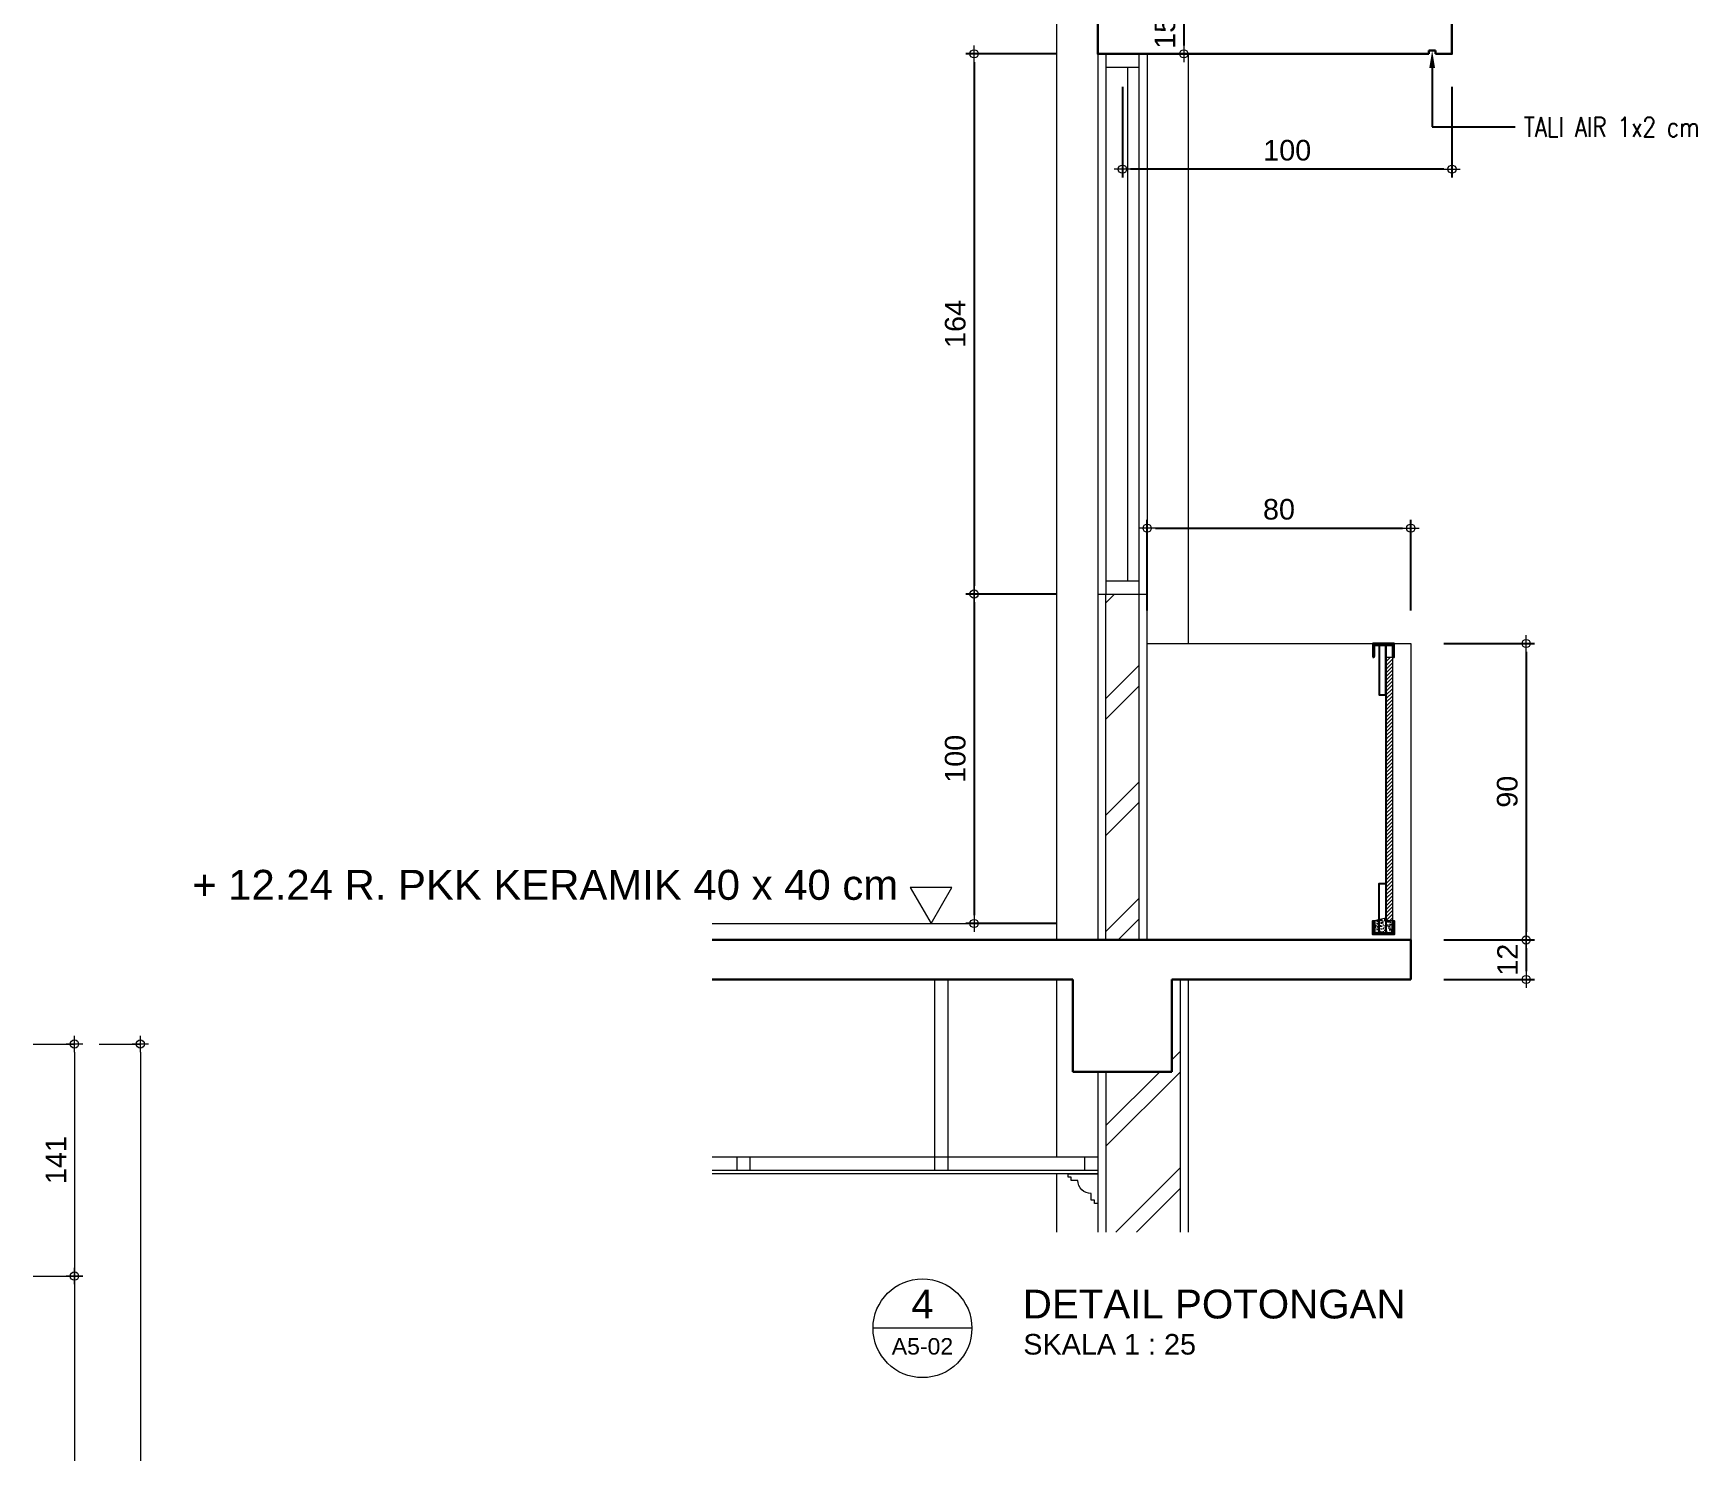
# Model space of a CAD drawing. Header units: millimetres. Extents: x -11 to 1625, y -267 to 180.
# Drawn here: x 1121.62 to 1141.81, y 86.5 to 103.73 of the extents above; entities that cross this region are included whole.
import ezdxf
from ezdxf import colors
from ezdxf.entities.mleader import LeaderData, LeaderLine
from ezdxf.enums import TextEntityAlignment as Align
from ezdxf.math import Vec2, Vec3

# ---------------------------------------------------------------- set-up
doc = ezdxf.new("R2010")
doc.units = ezdxf.units.MM
for name, color, linetype, lineweight in [('ars', 11, 'Continuous', 5), ('ARS DIN', 31, 'Continuous', 5), ('blk', 1, 'Continuous', 30), ('dinding', 5, 'Continuous', 15), ('kus', 63, 'Continuous', 15), ('lan', 7, 'Continuous', 15), ('not', 7, 'Continuous', 20), ('pla', 213, 'Continuous', 15), ('tem', 5, 'Continuous', 20), ('TEXT KETERANGAN', 7, 'Continuous', 9), ('u', 6, 'Continuous', 20)]:
    doc.layers.add(name, color=color, linetype=linetype, lineweight=lineweight)
doc.layers.add('BESI', color=10, linetype='Continuous')
doc.styles.add('ATTR', font='romans.shx', dxfattribs={"width": 0.8, "height": 1.735066})
doc.styles.add('S', font='SIMPLEX', dxfattribs={"width": 1.1})
doc.styles.get("Standard").update_dxf_attribs({"font": 'ARIALUNI.TTF'})
doc.dimstyles.new('SK 50', dxfattribs={"dimtxt": 0.25, "dimasz": 0.1, "dimexe": 0, "dimexo": 0, "dimgap": 0.1, "dimtad": 1, "dimdec": 0, "dimlfac": 50, "dimzin": 12, "dimdsep": 46, "dimtxsty": 'Standard', "dimblk": 'BULAT', "dimcen": 0.1, "dimclrd": 256, "dimclre": 256, "dimclrt": 256, "dimadec": 0, "dimazin": 3, "dimtfac": 1, "dimtdec": 0, "dimtofl": 0, "dimtmove": 0, "dimatfit": 3, "dimldrblk": 'BULAT', "dimfxl": 0, "dimtolj": 1, "dimtzin": 0, "dimlwd": -1, "dimlwe": -1, "dimarcsym": 0})
doc.dimstyles.new('SK-25', dxfattribs={"dimtxt": 0.25, "dimasz": 0.1, "dimexe": 0.1, "dimexo": 0, "dimgap": 0.1, "dimtad": 1, "dimdec": 0, "dimlfac": 25, "dimzin": 12, "dimdsep": 46, "dimtxsty": 'Standard', "dimblk": 'BULAT', "dimcen": 0.1, "dimclrd": 256, "dimadec": 0, "dimazin": 3, "dimtfac": 1, "dimtdec": 0, "dimtofl": 0, "dimtmove": 0, "dimatfit": 3, "dimldrblk": 'BULAT', "dimfxl": 0, "dimtolj": 1, "dimtzin": 0, "dimarcsym": 0})

# ---------------------------------------------------------------- blocks, each defined once
blk = doc.blocks.new('BULAT')
for p, q in [((-1, 0), (1, 0)), ((0, -1), (0, 1))]:
    blk.add_line(p, q)
blk.add_circle((0, 0), 0.5)
blk = doc.blocks.new('*D1541')
at = {"layer": 'Defpoints', "color": 0, "ltscale": 0.15}
for p in [(1121.619, 88.633), (1121.619, 81.813), (1122.119, 81.813)]:
    blk.add_point(p, dxfattribs=at)
at = {"layer": 'u', "ltscale": 0.15}
for p, q in [((1121.619, 88.633), (1122.119, 88.633)), ((1122.119, 88.533), (1122.119, 81.913)), ((1121.619, 81.813), (1122.119, 81.813))]:
    blk.add_line(p, q, dxfattribs=at)
at = {"layer": 'u', "ltscale": 0.15, "xscale": 0.1, "yscale": 0.1, "zscale": 0.1}
for p, rotation in [((1122.119, 88.633), 90), ((1122.119, 81.813), 270)]:
    blk.add_blockref('BULAT', p, dxfattribs=dict(at, rotation=rotation))
at = {"layer": 'u', "ltscale": 0.15, "insert": (1121.892, 85.223), "char_height": 0.25, "attachment_point": 5, "rotation": 90}
blk.add_mtext('\\A1;341', dxfattribs=at)
blk = doc.blocks.new('*D1550')
at = {"layer": 'Defpoints', "color": 0, "ltscale": 0.15}
for p in [(1121.619, 91.451), (1121.619, 88.633), (1122.119, 88.633)]:
    blk.add_point(p, dxfattribs=at)
at = {"layer": 'u', "ltscale": 0.15}
for p, q in [((1121.619, 91.451), (1122.119, 91.451)), ((1122.119, 91.351), (1122.119, 88.733)), ((1121.619, 88.633), (1122.119, 88.633))]:
    blk.add_line(p, q, dxfattribs=at)
at = {"layer": 'u', "ltscale": 0.15, "xscale": 0.1, "yscale": 0.1, "zscale": 0.1}
for p, rotation in [((1122.119, 91.451), 90), ((1122.119, 88.633), 270)]:
    blk.add_blockref('BULAT', p, dxfattribs=dict(at, rotation=rotation))
at = {"layer": 'u', "ltscale": 0.15, "insert": (1121.894, 90.042), "char_height": 0.25, "attachment_point": 5, "rotation": 90}
blk.add_mtext('\\A1;141', dxfattribs=at)
blk = doc.blocks.new('*D1551')
at = {"layer": 'Defpoints', "color": 0, "ltscale": 0.15}
for p in [(1122.419, 91.451), (1122.419, 71.933), (1122.919, 71.933)]:
    blk.add_point(p, dxfattribs=at)
at = {"layer": 'u', "ltscale": 0.15}
for p, q in [((1122.419, 91.451), (1122.919, 91.451)), ((1122.919, 91.351), (1122.919, 72.033)), ((1122.419, 71.933), (1122.919, 71.933))]:
    blk.add_line(p, q, dxfattribs=at)
at = {"layer": 'u', "ltscale": 0.15, "xscale": 0.1, "yscale": 0.1, "zscale": 0.1}
for p, rotation in [((1122.919, 91.451), 90), ((1122.919, 71.933), 270)]:
    blk.add_blockref('BULAT', p, dxfattribs=dict(at, rotation=rotation))
at = {"layer": 'u', "ltscale": 0.15, "insert": (1122.692, 81.692), "char_height": 0.25, "attachment_point": 5, "rotation": 90}
blk.add_mtext('\\A1;976', dxfattribs=at)
blk = doc.blocks.new('PEIL')
blk.add_lwpolyline([(-0.188, 0.325), (0.188, 0.325), (0, 0)], close=True)
at = {"style": 'S', "width": 1.1, "flags": 4}
blk.add_attdef('CAT', (0.265, 0.036), '', height=0.2, dxfattribs=at)
blk = doc.blocks.new('*D3233')
at = {"layer": 'Defpoints', "color": 0, "ltscale": 0.15}
for p in [(1138.339, 97.715), (1135.139, 96.715), (1138.339, 96.715)]:
    blk.add_point(p, dxfattribs=at)
at = {"layer": 'u', "color": 0, "lineweight": -2, "ltscale": 0.15}
for p, q in [((1135.139, 96.715), (1135.139, 97.815)), ((1138.339, 96.715), (1138.339, 97.815))]:
    blk.add_line(p, q, dxfattribs=at)
at = {"layer": 'u', "lineweight": -2, "ltscale": 0.15}
blk.add_line((1135.239, 97.715), (1138.239, 97.715), dxfattribs=at)
at = {"layer": 'u', "lineweight": -2, "ltscale": 0.15, "xscale": 0.1, "yscale": 0.1, "zscale": 0.1, "rotation": 180}
blk.add_blockref('BULAT', (1135.139, 97.715), dxfattribs=at)
at = {"layer": 'u', "lineweight": -2, "ltscale": 0.15, "xscale": 0.1, "yscale": 0.1, "zscale": 0.1}
blk.add_blockref('BULAT', (1138.339, 97.715), dxfattribs=at)
at = {"layer": 'u', "color": 0, "ltscale": 0.15, "insert": (1136.739, 97.943), "char_height": 0.25, "attachment_point": 5}
blk.add_mtext('\\A1;80', dxfattribs=at)
blk = doc.blocks.new('*D3234')
at = {"layer": 'Defpoints', "color": 0, "ltscale": 0.15}
for p in [(1134.039, 96.915), (1133.039, 92.915), (1134.039, 92.915)]:
    blk.add_point(p, dxfattribs=at)
at = {"layer": 'u', "color": 0, "lineweight": -2, "ltscale": 0.15}
for p, q in [((1134.039, 96.915), (1132.939, 96.915)), ((1134.039, 92.915), (1132.939, 92.915))]:
    blk.add_line(p, q, dxfattribs=at)
at = {"layer": 'u', "lineweight": -2, "ltscale": 0.15}
blk.add_line((1133.039, 96.815), (1133.039, 93.015), dxfattribs=at)
at = {"layer": 'u', "lineweight": -2, "ltscale": 0.15, "xscale": 0.1, "yscale": 0.1, "zscale": 0.1}
for p, rotation in [((1133.039, 96.915), 90), ((1133.039, 92.915), 270)]:
    blk.add_blockref('BULAT', p, dxfattribs=dict(at, rotation=rotation))
at = {"layer": 'u', "color": 0, "ltscale": 0.15, "insert": (1132.811, 94.915), "char_height": 0.25, "attachment_point": 5, "rotation": 90}
blk.add_mtext('\\A1;100', dxfattribs=at)
blk = doc.blocks.new('*D3235')
at = {"layer": 'Defpoints', "color": 0, "ltscale": 0.15}
for p in [(1134.039, 103.475), (1133.039, 96.915), (1134.039, 96.915)]:
    blk.add_point(p, dxfattribs=at)
at = {"layer": 'u', "color": 0, "lineweight": -2, "ltscale": 0.15}
for p, q in [((1134.039, 103.475), (1132.939, 103.475)), ((1134.039, 96.915), (1132.939, 96.915))]:
    blk.add_line(p, q, dxfattribs=at)
at = {"layer": 'u', "lineweight": -2, "ltscale": 0.15}
blk.add_line((1133.039, 103.375), (1133.039, 97.015), dxfattribs=at)
at = {"layer": 'u', "lineweight": -2, "ltscale": 0.15, "xscale": 0.1, "yscale": 0.1, "zscale": 0.1}
for p, rotation in [((1133.039, 103.475), 90), ((1133.039, 96.915), 270)]:
    blk.add_blockref('BULAT', p, dxfattribs=dict(at, rotation=rotation))
at = {"layer": 'u', "color": 0, "ltscale": 0.15, "insert": (1132.811, 100.195), "char_height": 0.25, "attachment_point": 5, "rotation": 90}
blk.add_mtext('\\A1;164', dxfattribs=at)
blk = doc.blocks.new('*D3236')
at = {"layer": 'Defpoints', "color": 0, "ltscale": 0.15}
for p in [(1138.739, 96.315), (1138.739, 92.715), (1139.739, 92.715)]:
    blk.add_point(p, dxfattribs=at)
at = {"layer": 'u', "color": 0, "lineweight": -2, "ltscale": 0.15}
for p, q in [((1138.739, 96.315), (1139.839, 96.315)), ((1138.739, 92.715), (1139.839, 92.715))]:
    blk.add_line(p, q, dxfattribs=at)
at = {"layer": 'u', "lineweight": -2, "ltscale": 0.15}
blk.add_line((1139.739, 96.215), (1139.739, 92.815), dxfattribs=at)
at = {"layer": 'u', "lineweight": -2, "ltscale": 0.15, "xscale": 0.1, "yscale": 0.1, "zscale": 0.1}
for p, rotation in [((1139.739, 96.315), 90), ((1139.739, 92.715), 270)]:
    blk.add_blockref('BULAT', p, dxfattribs=dict(at, rotation=rotation))
at = {"layer": 'u', "color": 0, "ltscale": 0.15, "insert": (1139.511, 94.515), "char_height": 0.25, "attachment_point": 5, "rotation": 90}
blk.add_mtext('\\A1;90', dxfattribs=at)
blk = doc.blocks.new('*D3237')
at = {"layer": 'Defpoints', "color": 0, "ltscale": 0.15}
for p in [(1138.739, 92.715), (1138.739, 92.235), (1139.739, 92.235)]:
    blk.add_point(p, dxfattribs=at)
at = {"layer": 'u', "color": 0, "lineweight": -2, "ltscale": 0.15}
for p, q in [((1138.739, 92.715), (1139.839, 92.715)), ((1138.739, 92.235), (1139.839, 92.235))]:
    blk.add_line(p, q, dxfattribs=at)
at = {"layer": 'u', "lineweight": -2, "ltscale": 0.15}
blk.add_line((1139.739, 92.615), (1139.739, 92.335), dxfattribs=at)
at = {"layer": 'u', "lineweight": -2, "ltscale": 0.15, "xscale": 0.1, "yscale": 0.1, "zscale": 0.1}
for p, rotation in [((1139.739, 92.715), 90), ((1139.739, 92.235), 270)]:
    blk.add_blockref('BULAT', p, dxfattribs=dict(at, rotation=rotation))
at = {"layer": 'u', "color": 0, "ltscale": 0.15, "insert": (1139.513, 92.475), "char_height": 0.25, "attachment_point": 5, "rotation": 90}
blk.add_mtext('\\A1;12', dxfattribs=at)
blk = doc.blocks.new('*D3238')
at = {"layer": 'Defpoints', "color": 0, "ltscale": 0.15}
for p in [(1134.839, 103.075), (1138.839, 103.075), (1134.839, 102.075)]:
    blk.add_point(p, dxfattribs=at)
at = {"layer": 'u', "color": 0, "lineweight": -2, "ltscale": 0.15}
for p, q in [((1134.839, 103.075), (1134.839, 101.975)), ((1138.839, 103.075), (1138.839, 101.975))]:
    blk.add_line(p, q, dxfattribs=at)
at = {"layer": 'u', "lineweight": -2, "ltscale": 0.15}
blk.add_line((1138.739, 102.075), (1134.939, 102.075), dxfattribs=at)
at = {"layer": 'u', "lineweight": -2, "ltscale": 0.15, "xscale": 0.1, "yscale": 0.1, "zscale": 0.1, "rotation": 180}
blk.add_blockref('BULAT', (1134.839, 102.075), dxfattribs=at)
at = {"layer": 'u', "lineweight": -2, "ltscale": 0.15, "xscale": 0.1, "yscale": 0.1, "zscale": 0.1}
blk.add_blockref('BULAT', (1138.839, 102.075), dxfattribs=at)
at = {"layer": 'u', "color": 0, "ltscale": 0.15, "insert": (1136.839, 102.303), "char_height": 0.25, "attachment_point": 5}
blk.add_mtext('\\A1;100', dxfattribs=at)
blk = doc.blocks.new('*D3241')
at = {"layer": 'Defpoints', "color": 0, "ltscale": 0.15}
for p in [(1135.139, 104.075), (1135.084, 103.475), (1135.584, 103.475)]:
    blk.add_point(p, dxfattribs=at)
at = {"layer": 'u', "color": 0, "lineweight": -2, "ltscale": 0.15}
for p, q in [((1135.139, 104.075), (1135.684, 104.075)), ((1135.084, 103.475), (1135.684, 103.475))]:
    blk.add_line(p, q, dxfattribs=at)
at = {"layer": 'u', "lineweight": -2, "ltscale": 0.15}
blk.add_line((1135.584, 103.975), (1135.584, 103.575), dxfattribs=at)
at = {"layer": 'u', "lineweight": -2, "ltscale": 0.15, "xscale": 0.1, "yscale": 0.1, "zscale": 0.1}
for p, rotation in [((1135.584, 104.075), 90), ((1135.584, 103.475), 270)]:
    blk.add_blockref('BULAT', p, dxfattribs=dict(at, rotation=rotation))
at = {"layer": 'u', "color": 0, "ltscale": 0.15, "insert": (1135.356, 103.73), "char_height": 0.25, "attachment_point": 5, "rotation": 90}
blk.add_mtext('\\A1;15', dxfattribs=at)
blk = doc.blocks.new('Ndtpd')
blk.add_line((0.747, 0), (-0.747, 0))
blk.add_circle((0, 0), 0.747)
at = {"flags": 4}
for tag, height, p in [('NO', 0.5, (0, 0.148)), ('NOLBR', 0.3, (0, -0.398))]:
    blk.add_attdef(tag, text='', height=height, dxfattribs=at).set_placement(p, align=Align.CENTER)
for tag, p, height in [('NDTPD', (1.516, 0.148), 0.5), ('SKALA', (1.523, -0.398), 0.3)]:
    blk.add_attdef(tag, p, '', height=height, dxfattribs=at)

msp = doc.modelspace()

# ---------------------------------------------------------------- hatches: boundary and pattern name
at = {"layer": 'ars'}
h = msp.add_hatch(dxfattribs=at)
h.set_pattern_fill('TEMBOK', color=256)
h.set_pattern_definition([(45, (1078.8554, -105.8009), (-0.707107, 0.707107), []), (45, (1079.1054, -105.8009), (-0.707107, 0.707107), [])])
h.paths.add_polyline_path([(1134.6385438, 104.4751718), (1135.0385438, 104.4751718), (1135.0385438, 107.3151718), (1134.6385438, 107.3151718)])
h.paths.add_polyline_path([(1135.0385438, 96.9151718), (1134.6385438, 96.9151718), (1134.6385438, 92.7151718), (1135.0385438, 92.7151718)])
h = msp.add_hatch(dxfattribs=at)
h.set_pattern_fill('ANSI31', color=256, scale=0.01, style=0)
h.set_pattern_definition([(45, (1138.036544, 92.947172), (-0.02245064, 0.02245064), [])])
h.paths.add_polyline_path([(1138.1165438, 96.1471718), (1138.1165438, 92.9471718), (1138.0365438, 92.9471718), (1138.0365438, 96.1471718)])
h = msp.add_hatch(dxfattribs=at)
h.set_pattern_fill('TEMBOK', color=256)
h.set_pattern_definition([(45, (1078.8554, -112.4009), (-0.707107, 0.707107), []), (45, (1079.1054, -112.4009), (-0.707107, 0.707107), [])])
h.paths.add_polyline_path([(1135.4385438, 92.1107273), (1135.4385438, 91.1151718), (1134.6385438, 91.1151718), (1134.6385438, 89.1675858), (1135.5385438, 89.1675858), (1135.5385438, 92.2351718)])
at = {"layer": 'ARS DIN'}
h = msp.add_hatch(dxfattribs=at)
h.set_pattern_fill('AR-CONC', color=256, scale=0.0004, style=0)
h.set_pattern_definition([(50, (1137.878544, 92.80117), (0.072874, -0.006376), [0.00762, -0.08382]), (355, (1137.878544, 92.80117), (-0.014097, 0.076423), [0.006096, -0.067056]), (100.45, (1137.88462, 92.80064), (0.058777, 0.070047), [0.006476, -0.071236]), (46.184, (1137.87854, 92.82149), (0.108432, -0.016817), [0.01143, -0.12573]), (96.636, (1137.88758, 92.82009), (0.09496, 0.09897), [0.009714, -0.106854]), (351.184, (1137.87854, 92.82149), (0.09496, 0.09897), [0.009144, -0.100584]), (21, (1137.888704, 92.81641), (0.060646, -0.040906), [0.00762, -0.08382]), (326, (1137.888704, 92.81641), (0.02472, 0.073675), [0.006096, -0.067056]), (71.451, (1137.89376, 92.813), (0.085367, 0.032769), [0.006476, -0.071236]), (37.5, (1137.878544, 92.801172), (0.0012354, 0.033822), [0, -0.0662432, 0, -0.068072, 0, -0.06731]), (7.5, (1137.878544, 92.80117), (0.026728, 0.0400722), [0, -0.0388112, 0, -0.0647192, 0, -0.025654]), (327.5, (1137.855887, 92.801172), (0.0542362, -0.0022915), [0, -0.0254, 0, -0.079248, 0, -0.105156]), (317.5, (1137.845727, 92.80117), (0.059252, 0.0101706), [0, -0.03302, 0, -0.052629, 0, -0.074676])])
edge = h.paths.add_edge_path()
edge.add_line((1137.9575438, 92.9645358), (1137.8785438, 92.9471718))
edge.add_arc((1137.8785438, 92.9251718), 0.022, 0, 90, ccw=False)
edge.add_line((1137.9005438, 92.9251718), (1137.9005438, 92.8011718))
edge.add_line((1137.9005438, 92.8011718), (1137.9565438, 92.8011718))
edge.add_line((1137.9565438, 92.8011718), (1137.9575438, 92.9645358))
h.paths.add_polyline_path([(1137.9565438, 92.8011718), (1138.0365438, 92.8011718), (1138.0365438, 92.9471718), (1138.0365438, 92.9818998), (1137.9575438, 92.9645358)])
edge = h.paths.add_edge_path()
edge.add_line((1138.0365438, 92.8011718), (1138.1165438, 92.8011718))
edge.add_line((1138.1165438, 92.8011718), (1138.1165438, 92.9251718))
edge.add_arc((1138.1385438, 92.9251718), 0.022, 90, 180, ccw=False)
edge.add_line((1138.1385438, 92.9471718), (1138.0365438, 92.9471718))
edge.add_line((1138.0365438, 92.9471718), (1138.0365438, 92.8011718))

# ---------------------------------------------------------------- linework, layer by layer
at = {"layer": 'ars'}
for p, q in [((1135.5385438, 92.2351718), (1135.5385438, 89.1675858)), ((1134.6385438, 91.1151718), (1134.6385438, 89.1675858)), ((1134.5385438, 89.8751718), (1129.8614296, 89.8751718))]:
    msp.add_line(p, q, dxfattribs=at)
msp.add_lwpolyline([(1134.6385438, 92.7151718), (1134.6385438, 96.9151718), (1135.0385438, 96.9151718), (1135.0385438, 92.7151718)], close=True, dxfattribs=at)
at = {"layer": 'BESI'}
for points in [[(1137.8785438, 96.1471718), (1137.8785438, 96.1471718, 0.4142135624), (1137.9005438, 96.1691718), (1137.9005438, 96.2931718), (1138.1165438, 96.2931718), (1138.1165438, 96.1691718, 0.4142135624), (1138.1385438, 96.1471718), (1138.1385438, 96.3151718), (1137.8785438, 96.3151718), (1137.8785438, 96.1471718)], [(1137.8785438, 92.9471718), (1137.8785438, 92.9471718, -0.4142135624), (1137.9005438, 92.9251718), (1137.9005438, 92.8011718), (1138.1165438, 92.8011718), (1138.1165438, 92.9251718, -0.4142135624), (1138.1385438, 92.9471718), (1138.1385438, 92.7791718), (1137.8785438, 92.7791718), (1137.8785438, 92.9471718)]]:
    msp.add_lwpolyline(points, format="xyb", dxfattribs=at)
for points in [[(1138.0365438, 96.2931718), (1137.9565438, 96.2931718), (1137.9565438, 95.6931718), (1138.0365438, 95.6931718), (1138.0365438, 96.2931718)], [(1138.0365438, 96.2931718), (1138.0365438, 92.8011718)], [(1138.0365438, 92.8011718), (1137.9565438, 92.8011718), (1137.9565438, 93.4011718), (1138.0365438, 93.4011718), (1138.0365438, 92.8011718)]]:
    msp.add_lwpolyline(points, dxfattribs=at)
at = {"layer": 'blk'}
for p, q in [((1138.8385438, 103.4751718), (1138.8385438, 103.9551718)), ((1138.6385438, 103.5151718), (1138.5585438, 103.5151718)), ((1138.5585438, 103.4751718), (1138.5585438, 103.5151718)), ((1138.6385438, 103.4751718), (1138.6385438, 103.5151718)), ((1129.8614296, 92.7151718), (1138.3385438, 92.7151718)), ((1138.3385438, 92.7151718), (1138.3385438, 92.2351718)), ((1129.8614296, 92.2351718), (1134.2385438, 92.2351718)), ((1134.2385438, 92.2351718), (1134.2385438, 91.1151718)), ((1135.4385438, 92.2351718), (1138.3385438, 92.2351718)), ((1135.4385438, 92.2351718), (1135.4385438, 91.1151718)), ((1134.2385438, 91.1151718), (1135.4385438, 91.1151718))]:
    msp.add_line(p, q, dxfattribs=at)
msp.add_lwpolyline([(1138.6385438, 103.4751718), (1138.8385438, 103.4751718), (1138.8385438, 103.9551718), (1135.1385438, 104.0751718), (1135.1385438, 104.4751718), (1134.5385438, 104.4751718), (1134.5385438, 103.4751718), (1138.5585438, 103.4751718)], dxfattribs=at)
at = {"layer": 'dinding'}
msp.add_lwpolyline([(1138.1165438, 96.1471718), (1138.1165438, 92.9471718), (1138.0365438, 92.9471718), (1138.0365438, 96.1471718), (1138.1165438, 96.1471718)], dxfattribs=at)
at = {"layer": 'kus'}
for p, q in [((1134.6385438, 103.4751718), (1134.6385438, 96.9151718)), ((1135.0385438, 103.4751718), (1135.0385438, 96.9151718)), ((1134.6385438, 103.3151718), (1135.0385438, 103.3151718)), ((1134.8985438, 103.3151718), (1134.8985438, 97.0751718)), ((1134.6385438, 97.0751718), (1135.0385438, 97.0751718))]:
    msp.add_line(p, q, dxfattribs=at)
at = {"layer": 'lan'}
for p, q in [((1134.5385438, 103.4751718), (1134.5385438, 96.9151718)), ((1135.1385438, 103.4751718), (1135.1385438, 96.9151718)), ((1135.1385438, 96.3151718), (1138.3385438, 96.3151718)), ((1136.3385438, 96.3151718), (1137.3385438, 96.3151718)), ((1138.3385438, 96.3151718), (1138.3385438, 92.7151718)), ((1129.8614296, 92.9151718), (1134.0385438, 92.9151718)), ((1134.5385438, 91.1151718), (1134.5385438, 89.1675858)), ((1135.6385438, 90.3151718), (1135.6385438, 89.1675858))]:
    msp.add_line(p, q, dxfattribs=at)
msp.add_lwpolyline([(1134.2185438, 89.7951718), (1134.2185438, 89.8351718), (1134.1785438, 89.8351718), (1134.1785438, 89.8751718), (1134.5385438, 89.8751718), (1134.5385438, 89.5151718), (1134.4985438, 89.5151718), (1134.4985438, 89.5551718), (1134.4585438, 89.5551718), (1134.4585438, 89.6351718, -0.4142135624), (1134.2985438, 89.7951718)], format="xyb", close=True, dxfattribs=at)
at = {"layer": 'pla'}
for p, q in [((1132.5585438, 92.2351718), (1132.5585438, 89.9151718)), ((1132.7185438, 92.2351718), (1132.7185438, 89.9151718)), ((1134.5385438, 90.0751718), (1129.8614296, 90.0751718)), ((1130.1585438, 90.0751718), (1130.1585438, 89.9151718)), ((1130.3185438, 90.0751718), (1130.3185438, 89.9151718)), ((1134.3785438, 90.0751718), (1134.3785438, 89.9151718)), ((1134.5385438, 89.9151718), (1129.8614296, 89.9151718))]:
    msp.add_line(p, q, dxfattribs=at)
at = {"layer": 'tem'}
for p, q in [((1134.0385438, 105.7151718), (1134.0385438, 92.7151718)), ((1135.6385438, 103.4751718), (1135.6385438, 96.3151718)), ((1134.5385438, 96.9151718), (1134.5385438, 92.7151718)), ((1134.5385438, 96.9151718), (1135.1385438, 96.9151718)), ((1135.1385438, 92.7151718), (1135.1385438, 96.9151718)), ((1134.0385438, 92.2351718), (1134.0385438, 90.0751718)), ((1135.6385438, 92.2351718), (1135.6385438, 89.1675858)), ((1134.0385438, 89.8751718), (1134.0385438, 89.1675858))]:
    msp.add_line(p, q, dxfattribs=at)
at = {"layer": 'u'}
for points in [[(1137.8785438, 92.9471718), (1138.0365438, 92.9818998)], [(1138.1385438, 92.9471718), (1138.0365438, 92.9471718)]]:
    msp.add_lwpolyline(points, dxfattribs=at)

# ---------------------------------------------------------------- block references
at = {"layer": 'not'}
ref = msp.add_blockref('PEIL', (1132.515908, 92.9151718), dxfattribs=dict(at, xscale=-1.343814549337059, yscale=1.343814549337059, zscale=1.343814549337059))
ref.add_attrib('CAT', '+ 12.24 R. PKK KERAMIK 40 x 40 cm', (1123.5475837, 93.202197), dxfattribs={"layer": '0', "height": 0.363680481, "flags": 4})
ref = msp.add_blockref('Ndtpd', (1132.4121623, 88.0000066), dxfattribs=dict(at, xscale=0.803212851405533, yscale=0.803212851405533, zscale=0.803212851405533))
ref.add_attrib('NO', '4', dxfattribs={"layer": '0', "height": 0.35, "flags": 4}).set_placement((1132.4118351, 88.1185325), align=Align.CENTER)
ref.add_attrib('NDTPD', 'DETAIL POTONGAN', (1133.6298469, 88.1185325), dxfattribs={"layer": '0', "height": 0.35, "flags": 4})
ref.add_attrib('NOLBR', 'A5-02', dxfattribs={"layer": '0', "height": 0.2, "flags": 4}).set_placement((1132.4118351, 87.6800367), align=Align.CENTER)
ref.add_attrib('SKALA', 'SKALA 1 : 25', (1133.635647, 87.6800367), dxfattribs={"layer": '0', "height": 0.25, "flags": 4})

# ---------------------------------------------------------------- dimensions: what is measured, and where the dimension line sits
at = {"layer": 'u', "ltscale": 0.15}
for base, p1, p2, angle, dimstyle, picture, middle in [((1135.5841473, 103.4751718), (1135.1385438, 104.0751718), (1135.0841473, 103.4751718), 270, 'SK-25', '*D3241', (1135.5841473, 103.7301718)), ((1133.0385438, 96.9151718), (1134.0385438, 103.4751718), (1134.0385438, 96.9151718), 270, 'SK-25', '*D3235', (1133.0385438, 100.1951718)), ((1134.8385438, 102.0751718), (1138.8385438, 103.0751718), (1134.8385438, 103.0751718), 180, 'SK-25', '*D3238', (1136.8385438, 102.0751718)), ((1133.0385438, 92.9151718), (1134.0385438, 96.9151718), (1134.0385438, 92.9151718), 270, 'SK-25', '*D3234', (1133.0385438, 94.9151718)), ((1139.7385438, 92.7151718), (1138.7385438, 96.3151718), (1138.7385438, 92.7151718), 270, 'SK-25', '*D3236', (1139.7385438, 94.5151718)), ((1139.7385438, 92.2351718), (1138.7385438, 92.7151718), (1138.7385438, 92.2351718), 270, 'SK-25', '*D3237', (1139.7385438, 92.4751718)), ((1122.119345, 88.6332273), (1121.619345, 91.4506966), (1121.619345, 88.6332273), 270, 'SK 50', '*D1550', (1122.119345, 90.0419619)), ((1122.919345, 71.9332273), (1122.419345, 91.4506966), (1122.419345, 71.9332273), 270, 'SK 50', '*D1551', (1122.919345, 81.6919619)), ((1122.119345, 81.8132273), (1121.619345, 88.6332273), (1121.619345, 81.8132273), 270, 'SK 50', '*D1541', (1122.119345, 85.2232273))]:
    dim = msp.add_linear_dim(base=base, p1=p1, p2=p2, angle=angle, dimstyle=dimstyle, dxfattribs=at)
    dim.commit()
    dim.dimension.update_dxf_attribs({"geometry": picture, "text_midpoint": middle, "dimtype": 160})
dim = msp.add_linear_dim(base=(1138.3385438, 97.7151718), p1=(1135.1385438, 96.7151718), p2=(1138.3385438, 96.7151718), dimstyle='SK-25', dxfattribs=at)
dim.commit()
dim.dimension.update_dxf_attribs({"geometry": '*D3233', "text_midpoint": (1136.7385438, 97.7151718), "dimtype": 160})

# ---------------------------------------------------------------- leaders
at = {"layer": 'TEXT KETERANGAN'}
ml = msp.add_multileader_mtext('Standard', dxfattribs=at)
ml.set_content('{\\C90;TALI AIR 1x2 cm}', color=256, style='ATTR')
ml.set_leader_properties()
ml.build(insert=Vec2(0, 0))
ml.multileader.update_dxf_attribs({"text_left_attachment_type": 2, "text_right_attachment_type": 2, "dogleg_length": 2.367, "arrow_head_size": 0.2110034})
ctx = ml.context
ctx.base_point, ctx.char_height, ctx.arrow_head_size, ctx.landing_gap_size, ctx.plane_origin = Vec3(1139.605814, 102.5867876), 0.24, 0.2110034, 0.1055017, Vec3(1142.3337803, 101.892452)
ctx.left_attachment, ctx.right_attachment = 2, 2
notes = []
notes.append((ctx, [(0, (1, 1, 0), (1138.5985438, 102.5867876), (1, 0), 1.0072701, [(0, [(1138.5985438, 103.5151718)], 0, [])])]))
ctx.mtext.insert, ctx.mtext.flow_direction = Vec3(1139.7113157, 102.7067876), 5
for ctx, leaders in notes:
    for number, flags, end, landing, length, lines in leaders:
        leader = LeaderData()
        leader.index, (leader.has_last_leader_line, leader.has_dogleg_vector, leader.attachment_direction) = number, flags
        leader.last_leader_point, leader.dogleg_vector, leader.dogleg_length = Vec3(end), Vec3(landing), length
        for number, points, colour, breaks in lines:
            line = LeaderLine()
            line.index, line.vertices, line.color, line.breaks = number, Vec3.list(points), colors.encode_raw_color(colour), breaks
            leader.lines.append(line)
        ctx.leaders.append(leader)

doc.saveas('drawing.dxf')
